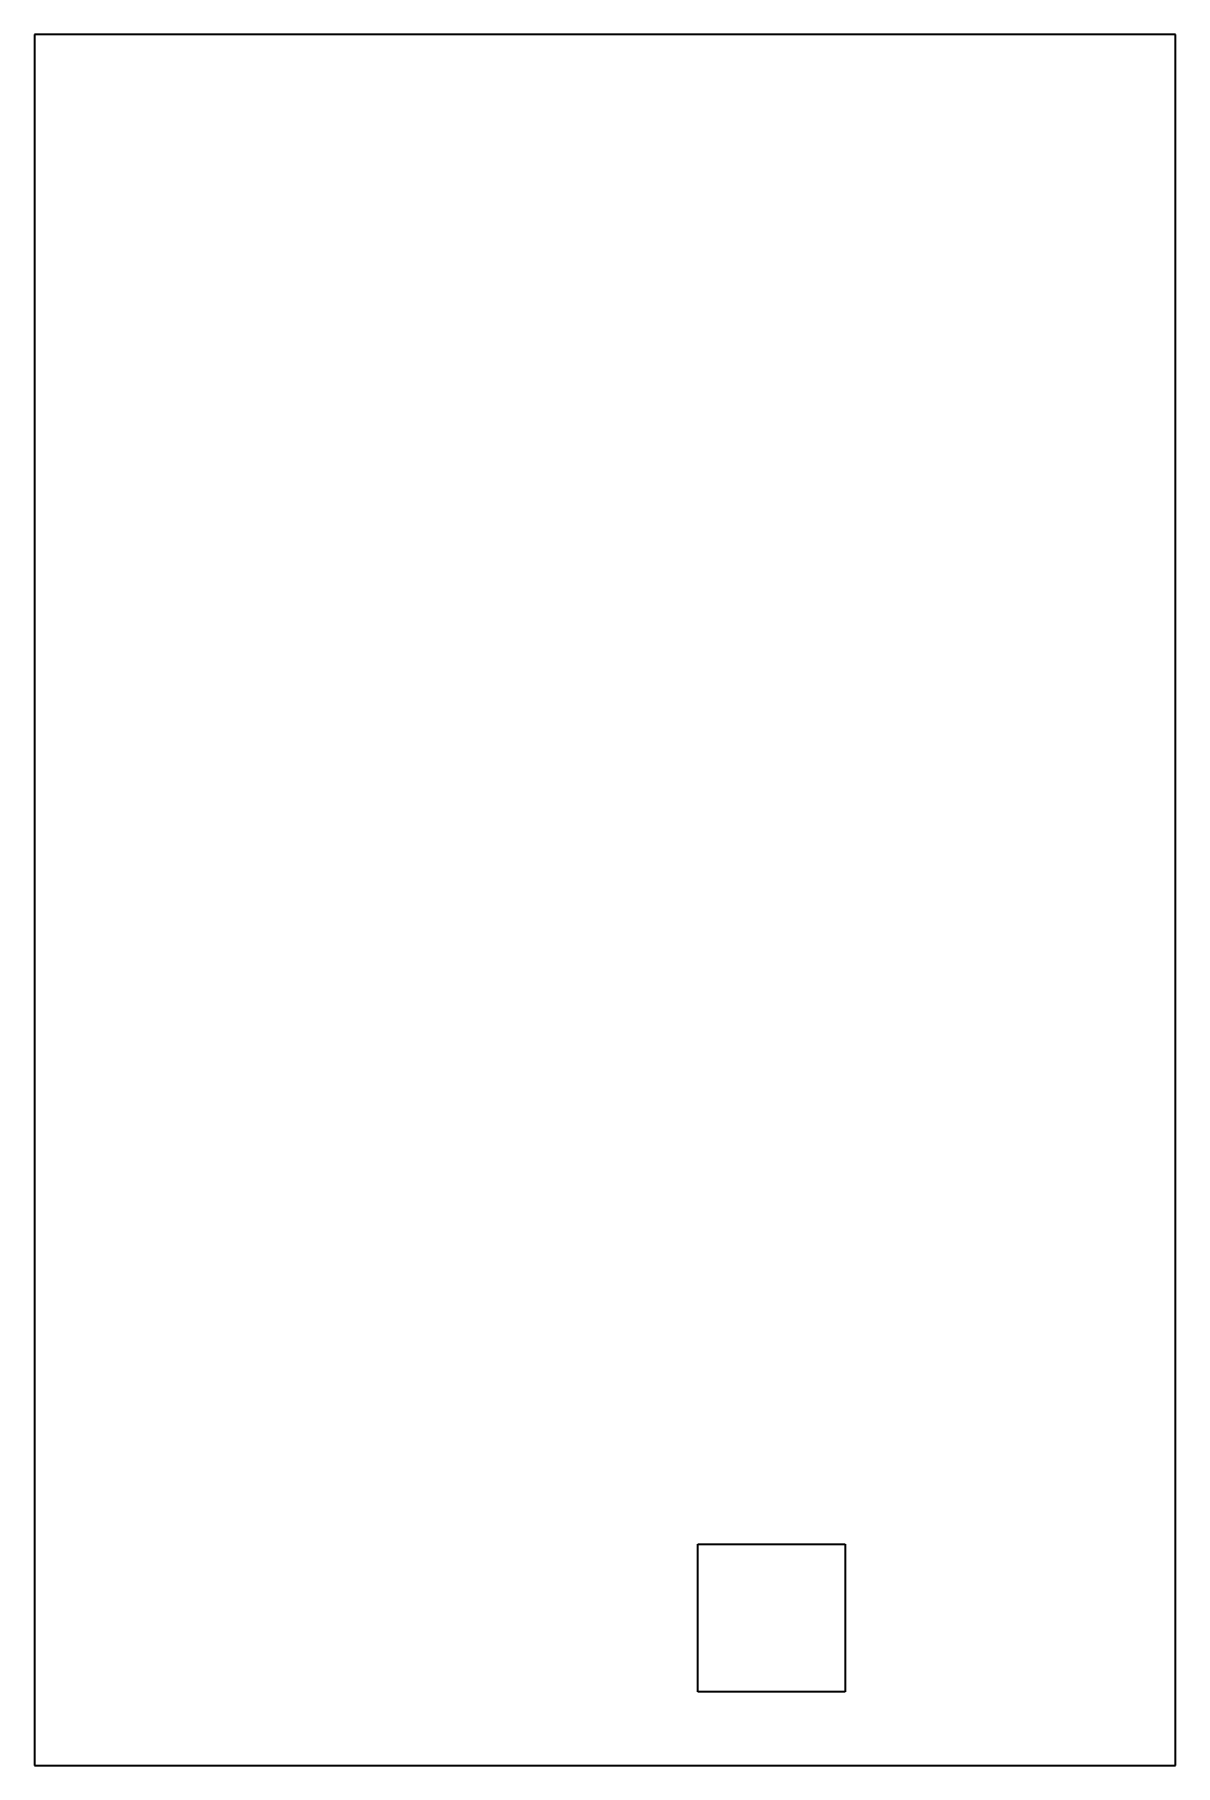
# Model space of a CAD drawing. Header units: millimetres. Extents: x 169 to 1381, y 42 to 1448.
# Drawn here: x 994 to 1381, y 667 to 1254 of the extents above; entities that cross this region are included whole.
import ezdxf

# ---------------------------------------------------------------- set-up
doc = ezdxf.new("R2010")
doc.units = ezdxf.units.MM
doc.header["$LTSCALE"] = 0.75
doc.layers.add('Visible', color=7, linetype='Continuous', lineweight=35)

msp = doc.modelspace()

# ---------------------------------------------------------------- linework, layer by layer
at = {"layer": 'Visible'}
for p, q in [((1381.291933, 1254.299296), (994.291933, 1254.299296)), ((994.291933, 1254.299296), (994.291933, 667.299296)), ((1381.291933, 667.299296), (1381.291933, 1254.299296)), ((1219.291933, 742.299296), (1269.291933, 742.299296)), ((1219.291933, 692.299296), (1219.291933, 742.299296)), ((1269.291933, 742.299296), (1269.291933, 692.299296)), ((1269.291933, 692.299296), (1219.291933, 692.299296)), ((994.291933, 667.299296), (1381.291933, 667.299296))]:
    msp.add_line(p, q, dxfattribs=at)

doc.saveas('drawing.dxf')
